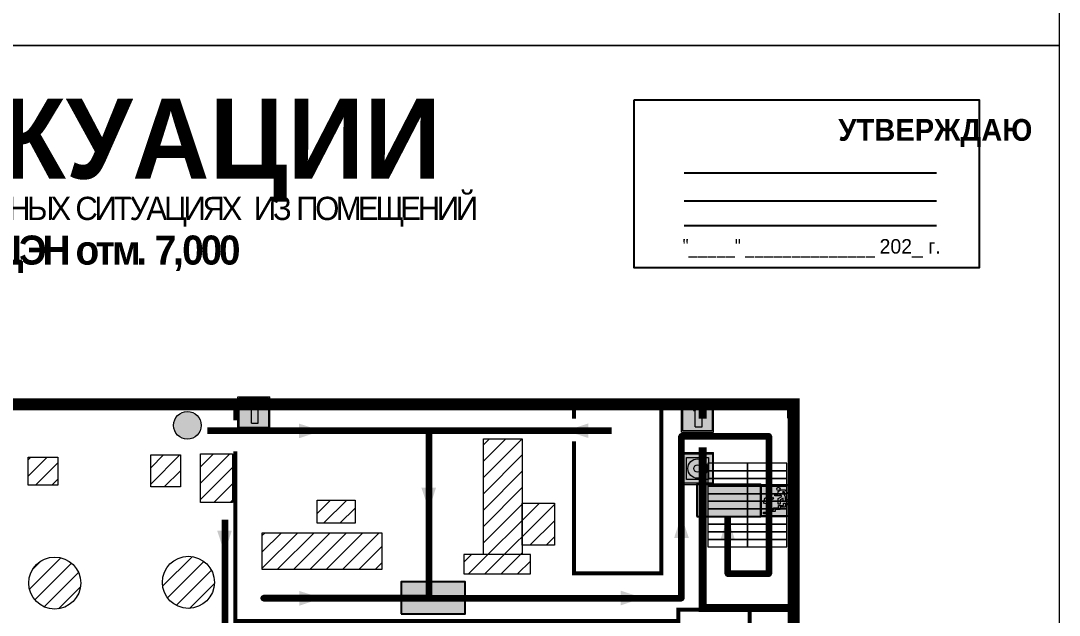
# Model space of a CAD drawing. Header units: millimetres. Extents: x 13810 to 67229, y 12374 to 21950.
# Drawn here: x 22035.2 to 22321.1, y 14390.6 to 14554.2 of the extents above; entities that cross this region are included whole.
import ezdxf

# ---------------------------------------------------------------- set-up
doc = ezdxf.new("R2010")
doc.units = ezdxf.units.MM
doc.layers.add('План_Штампы', color=7, linetype='Continuous')
doc.styles.add('обычный', font='arial.ttf')
pattern_1 = [(45, (1005.5524, 11950.405), (-2.24506403, 2.24506403), [])]

# ---------------------------------------------------------------- blocks, each defined once
blk = doc.blocks.new('A$C7B4425F7')
at = {"true_color": 0xffffff}
blk.add_hatch(color=7, dxfattribs=at).paths.add_polyline_path([(0, 0), (-16, 0), (-16, -8), (0, -8)])
h = blk.add_hatch(color=126)
h.paths.add_polyline_path([(-0.2, -0.2), (-15.8, -0.2), (-15.8, -7.8), (-0.2, -7.8)])
h.paths.add_polyline_path([(-11.76, -2.03), (-11.76, -3.66), (-11.17, -3.66, -0.568275), (-11.17, -6.18), (-12.58, -6.18), (-12.58, -2.03)], flags=16)
h.paths.add_polyline_path([(-13.33, -4.12, -0.495768), (-13.59, -6.18), (-15.03, -6.18), (-15.03, -2.03), (-13.59, -2.03, -0.487973)], flags=16)
h.paths.add_polyline_path([(-10.25, -2.03), (-9.48, -2.03), (-9.48, -6.18), (-10.25, -6.18)], flags=16)
h.paths.add_polyline_path([(-13.84, -3.69), (-14.24, -3.69), (-14.24, -3.03), (-13.9, -3.03, -0.692621)], flags=0)
h.paths.add_polyline_path([(-9.15, -2.03), (-8.4, -2.03), (-8.04, -3.07), (-7.68, -2.03), (-6.93, -2.03), (-7.64, -4.1), (-6.93, -6.18), (-7.68, -6.18), (-8.04, -5.14), (-8.4, -6.18), (-9.15, -6.18), (-8.44, -4.1)], flags=16)
h.paths.add_polyline_path([(-11.76, -4.46), (-11.42, -4.46, -0.692621), (-11.36, -5.12), (-11.76, -5.12)], flags=0)
h.paths.add_polyline_path([(-13.9, -5.2), (-14.24, -5.2), (-14.24, -4.55), (-13.84, -4.55, -0.708038)], flags=0)
edge = h.paths.add_edge_path(flags=16)
edge.add_ellipse((-5.51, -4.08), major_axis=(0, 2.05), ratio=0.586184, start_angle=0, end_angle=360)
edge = h.paths.add_edge_path(flags=0)
edge.add_ellipse((-5.51, -4.08), major_axis=(0, 1.14), ratio=0.454828, start_angle=0, end_angle=360)
h.paths.add_polyline_path([(-4.13, -4.96, 0.377264), (-3.48, -4.52, 0.0555), (-3.16, -2.03), (-1.66, -2.03), (-1.66, -4.96), (-0.96, -4.96), (-0.96, -7.01), (-1.75, -7.01), (-1.75, -6.18), (-3.3, -6.18), (-3.3, -7.02), (-4.13, -7.02)], flags=16)
h.paths.add_polyline_path([(-2.73, -2.91), (-2.28, -2.91), (-2.28, -4.96), (-3.05, -4.96, 0.079136)], flags=0)
at = {"color": 126}
blk.add_lwpolyline([(-16, -8), (0, -8), (0, 0), (-16, 0)], close=True, dxfattribs=at)
blk = doc.blocks.new('вниз 3')
at = {"lineweight": 0, "true_color": 0xffffff}
h = blk.add_hatch(color=7, dxfattribs=at)
h.dxf.hatch_style = 1
h.paths.add_polyline_path([(40997.5, -4475.69), (40997.25, -4475.28), (40995.76, -4476.15), (40995.97, -4475.23), (40995.39, -4475.56), (40995.05, -4476.83), (40996.33, -4477.17), (40996.91, -4476.83), (40996, -4476.55)], flags=0)
h.paths.add_polyline_path([(40999.81, -4473.95), (41000.22, -4473.95), (41000.64, -4474.67), (41001.03, -4474.43), (41000.46, -4473.49), (41000.42, -4473.49), (40999.43, -4473.49), (40998.68, -4473.92), (40998.68, -4474.57), (40997.88, -4474.57), (40997.88, -4475), (40999.14, -4475), (40999.14, -4474.43), (40999.14, -4474.38), (40999.59, -4475.15), (40998.72, -4475.67), (40998.72, -4477.06), (40999.24, -4477.06), (40999.24, -4475.96), (40999.95, -4475.56), (40999.95, -4476.43), (41001.61, -4476.43), (41001.61, -4475.88), (41000.47, -4475.88), (41000.47, -4475.12)], flags=0)
h.paths.add_polyline_path([(40999.2, -4473.24, 1), (40998.35, -4473.24, 1)], flags=0)
h.paths.add_polyline_path([(41000.46, -4477.26), (41001.69, -4477.26), (41001.69, -4476.84), (41000.03, -4476.84), (41000.03, -4477.39), (40998.78, -4477.39), (40998.78, -4477.95), (40997.53, -4477.95), (40997.53, -4478.5), (40996.29, -4478.5), (40996.29, -4479.06), (40995.05, -4479.06), (40995.05, -4479.48), (40995.29, -4479.48), (40996.72, -4479.48), (40996.72, -4478.92), (40997.97, -4478.92), (40997.97, -4478.36), (40999.2, -4478.36), (40999.2, -4477.81), (41000.46, -4477.81)], flags=0)
h.paths.add_polyline_path([(41002.37, -4472.17), (40994.37, -4472.17), (40994.37, -4480.17), (41002.37, -4480.17)])
h.paths.add_polyline_path([(41002.16, -4479.96), (40994.57, -4479.96), (40994.57, -4472.37), (41002.16, -4472.37)], flags=16)
h.paths.add_polyline_path([(41001.61, -4475.88), (41001.61, -4476.43), (40999.95, -4476.43), (40999.95, -4475.56), (40999.24, -4475.96), (40999.24, -4477.06), (40998.72, -4477.06), (40998.72, -4475.67), (40999.59, -4475.15), (40999.14, -4474.38), (40999.14, -4474.43), (40999.14, -4475), (40997.88, -4475), (40997.88, -4474.57), (40998.68, -4474.57), (40998.68, -4473.92), (40999.43, -4473.49), (41000.42, -4473.49), (41000.46, -4473.49), (41001.03, -4474.43), (41000.64, -4474.67), (41000.22, -4473.95), (40999.81, -4473.95), (41000.47, -4475.12), (41000.47, -4475.88)], flags=0)
h.paths.add_polyline_path([(41001.69, -4476.84), (41001.69, -4477.26), (41000.46, -4477.26), (41000.46, -4477.81), (40999.2, -4477.81), (40999.2, -4478.36), (40997.97, -4478.36), (40997.97, -4478.92), (40996.72, -4478.92), (40996.72, -4479.48), (40995.05, -4479.48), (40995.05, -4479.06), (40996.29, -4479.06), (40996.29, -4478.5), (40997.53, -4478.5), (40997.53, -4477.95), (40998.78, -4477.95), (40998.78, -4477.39), (41000.03, -4477.39), (41000.03, -4476.84)], flags=0)
h.paths.add_polyline_path([(40998.35, -4473.24, -1), (40999.2, -4473.24, -1)], flags=0)
h.paths.add_polyline_path([(40997.5, -4475.69), (40996, -4476.55), (40996.91, -4476.83), (40996.33, -4477.17), (40995.05, -4476.83), (40995.39, -4475.56), (40995.97, -4475.23), (40995.76, -4476.15), (40997.25, -4475.28)], flags=0)
at = {"lineweight": 0}
h = blk.add_hatch(color=126, dxfattribs=at)
h.dxf.hatch_style = 1
h.paths.add_polyline_path([(41002.16, -4472.37), (40994.57, -4472.37), (40994.57, -4479.96), (41002.16, -4479.96)])
h.paths.add_polyline_path([(40995.97, -4475.23), (40995.76, -4476.15), (40997.25, -4475.28), (40997.5, -4475.69), (40996, -4476.55), (40996.91, -4476.83), (40996.33, -4477.17), (40995.05, -4476.83), (40995.39, -4475.56)], flags=16)
h.paths.add_polyline_path([(40997.88, -4474.57), (40998.68, -4474.57), (40998.68, -4473.92), (40999.43, -4473.49), (41000.42, -4473.49), (41000.46, -4473.49), (41001.03, -4474.43), (41000.64, -4474.67), (41000.22, -4473.95), (40999.81, -4473.95), (41000.47, -4475.12), (41000.47, -4475.88), (41001.61, -4475.88), (41001.61, -4476.43), (40999.95, -4476.43), (40999.95, -4475.56), (40999.24, -4475.96), (40999.24, -4477.06), (40998.72, -4477.06), (40998.72, -4475.67), (40999.59, -4475.15), (40999.14, -4474.38), (40999.14, -4474.43), (40999.14, -4475), (40997.88, -4475)], flags=16)
h.paths.add_polyline_path([(40998.35, -4473.24, -1), (40999.2, -4473.24, -1)], flags=16)
h.paths.add_polyline_path([(40997.53, -4477.95), (40998.78, -4477.95), (40998.78, -4477.39), (41000.03, -4477.39), (41000.03, -4476.84), (41001.69, -4476.84), (41001.69, -4477.26), (41000.46, -4477.26), (41000.46, -4477.81), (40999.2, -4477.81), (40999.2, -4478.36), (40997.97, -4478.36), (40997.97, -4478.92), (40996.72, -4478.92), (40996.72, -4479.48), (40995.05, -4479.48), (40995.05, -4479.06), (40996.29, -4479.06), (40996.29, -4478.5), (40997.53, -4478.5)], flags=16)
at = {"lineweight": 0, "true_color": 0xffffff}
h = blk.add_hatch(color=7, dxfattribs=at)
h.dxf.hatch_style = 1
h.paths.add_polyline_path([(40999.2, -4473.24, 1), (40998.35, -4473.24, 1)])
h.paths.add_polyline_path([(40999.81, -4473.95), (41000.22, -4473.95), (41000.64, -4474.67), (41001.03, -4474.43), (41000.46, -4473.49), (41000.42, -4473.49), (40999.43, -4473.49), (40998.68, -4473.92), (40998.68, -4474.57), (40997.88, -4474.57), (40997.88, -4475), (40999.14, -4475), (40999.14, -4474.43), (40999.14, -4474.38), (40999.59, -4475.15), (40998.72, -4475.67), (40998.72, -4477.06), (40999.24, -4477.06), (40999.24, -4475.96), (40999.95, -4475.56), (40999.95, -4476.43), (41001.61, -4476.43), (41001.61, -4475.88), (41000.47, -4475.88), (41000.47, -4475.12)])
h.paths.add_polyline_path([(40999.2, -4477.81), (41000.46, -4477.81), (41000.46, -4477.26), (41001.69, -4477.26), (41001.69, -4476.84), (41000.03, -4476.84), (41000.03, -4477.39), (40998.78, -4477.39), (40998.78, -4477.95), (40997.53, -4477.95), (40997.53, -4478.5), (40996.29, -4478.5), (40996.29, -4479.06), (40995.05, -4479.06), (40995.05, -4479.48), (40995.29, -4479.48), (40996.72, -4479.48), (40996.72, -4478.92), (40997.97, -4478.92), (40997.97, -4478.36), (40999.2, -4478.36)])
h.paths.add_polyline_path([(40997.5, -4475.69), (40997.25, -4475.28), (40995.76, -4476.15), (40995.97, -4475.23), (40995.39, -4475.56), (40995.05, -4476.83), (40996.33, -4477.17), (40996.91, -4476.83), (40996, -4476.55)])
at = {"color": 126, "lineweight": 0}
for points in [[(40994.37, -4472.17), (41002.37, -4472.17), (41002.37, -4480.17), (40994.37, -4480.17)], [(40994.57, -4472.37), (41002.16, -4472.37), (41002.16, -4479.96), (40994.57, -4479.96)]]:
    blk.add_lwpolyline(points, close=True, dxfattribs=at)
for points in [[(40995.05, -4476.83), (40995.39, -4475.56), (40995.97, -4475.23), (40995.76, -4476.15), (40997.25, -4475.28), (40997.5, -4475.69), (40996, -4476.55), (40996.91, -4476.83), (40996.33, -4477.17), (40995.05, -4476.83)], [(40999.14, -4474.43), (40999.14, -4475), (40997.88, -4475), (40997.88, -4474.57), (40998.68, -4474.57), (40998.68, -4473.92), (40999.43, -4473.49), (41000.42, -4473.49), (41000.46, -4473.49), (41001.03, -4474.43), (41000.64, -4474.67), (41000.22, -4473.95), (40999.81, -4473.95), (41000.47, -4475.12), (41000.47, -4475.88), (41001.61, -4475.88), (41001.61, -4476.43), (40999.95, -4476.43), (40999.95, -4475.56), (40999.24, -4475.96), (40999.24, -4477.06), (40998.72, -4477.06), (40998.72, -4475.67), (40999.59, -4475.15), (40999.14, -4474.38), (40999.14, -4474.43)], [(40995.29, -4479.48), (40995.05, -4479.48), (40995.05, -4479.06), (40996.29, -4479.06), (40996.29, -4478.5), (40997.53, -4478.5), (40997.53, -4477.95), (40998.78, -4477.95), (40998.78, -4477.39), (41000.03, -4477.39), (41000.03, -4476.84), (41001.69, -4476.84), (41001.69, -4477.26), (41000.46, -4477.26), (41000.46, -4477.81), (40999.2, -4477.81), (40999.2, -4478.36), (40997.97, -4478.36), (40997.97, -4478.92), (40996.72, -4478.92), (40996.72, -4479.48), (40995.05, -4479.48)]]:
    blk.add_lwpolyline(points, dxfattribs=at)
blk.add_circle((40998.77, -4473.24), 0.426, dxfattribs=at)
blk = doc.blocks.new('A$C54414219')
at = {"true_color": 0xffffff}
h = blk.add_hatch(color=7, dxfattribs=at)
h.paths.add_polyline_path([(2.39, -9.45), (2.39, -18.3), (11.23, -18.3), (11.23, -9.45)], flags=0)
h.paths.add_polyline_path([(10.71, -13.87, -1), (2.92, -13.87, -1)], flags=0)
h.paths.add_polyline_path([(8.3, -13.87, -1), (5.33, -13.87, -1)], flags=0)
h.paths.add_polyline_path([(0.41, -7.47), (0.41, -20.27), (13.21, -20.27), (13.21, -7.47)])
h.paths.add_polyline_path([(0.92, -19.77), (12.71, -19.77), (12.71, -7.98), (0.92, -7.98)], flags=16)
h.paths.add_polyline_path([(11.23, -9.45), (11.23, -18.3), (2.39, -18.3), (2.39, -9.45)], flags=0)
at = {"lineweight": 5}
h = blk.add_hatch(color=242, dxfattribs=at)
h.paths.add_polyline_path([(12.71, -7.98), (0.92, -7.98), (0.92, -19.77), (12.71, -19.77)])
h.paths.add_polyline_path([(11.23, -18.3), (2.39, -18.3), (2.39, -9.45), (11.23, -9.45)], flags=16)
h.paths.add_polyline_path([(10.71, -13.87, -1), (2.92, -13.87, -1)], flags=0)
h.paths.add_polyline_path([(8.3, -13.87, -1), (5.33, -13.87, -1)], flags=0)
at = {"true_color": 0xffffff}
h = blk.add_hatch(color=7, dxfattribs=at)
h.paths.add_polyline_path([(2.39, -9.45), (2.39, -18.3), (11.23, -18.3), (11.23, -9.45)])
h.paths.add_polyline_path([(10.71, -13.87, -1), (2.92, -13.87, -1)], flags=16)
h.paths.add_polyline_path([(8.3, -13.87, -1), (5.33, -13.87, -1)], flags=0)
at = {"lineweight": 5}
h = blk.add_hatch(color=242, dxfattribs=at)
h.paths.add_polyline_path([(2.92, -13.87, 1), (10.71, -13.87, 1)])
h.paths.add_polyline_path([(8.3, -13.87, -1), (5.33, -13.87, -1)], flags=16)
at = {"color": 242, "lineweight": 5}
for p, q in [((0.41, -20.27), (0.41, -7.47)), ((0.41, -7.47), (13.21, -7.47)), ((0.41, -7.47), (13.21, -7.47)), ((13.21, -20.27), (13.21, -7.47)), ((0.41, -20.27), (13.21, -20.27))]:
    blk.add_line(p, q, dxfattribs=at)
for points in [[(0.92, -7.98), (12.71, -7.98), (12.71, -19.77), (0.92, -19.77)], [(2.39, -9.45), (11.23, -9.45), (11.23, -18.3), (2.39, -18.3)]]:
    blk.add_lwpolyline(points, close=True, dxfattribs=at)
for radius in [3.89, 1.49]:
    blk.add_circle((6.81, -13.87), radius, dxfattribs=at)
blk = doc.blocks.new('A$C3AD82952')
at = {"true_color": 0xf5f5ff}
h = blk.add_hatch(color=7, dxfattribs=at)
h.dxf.hatch_style = 1
h.paths.add_polyline_path([(8.21, 8.73, 0.414214), (7.89, 9.05), (7.22, 9.05), (7.22, 9.92), (7.59, 9.92, 1), (7.57, 10.36), (7.22, 10.36), (7.22, 10.6), (6.43, 10.6), (6.43, 10.36), (6.01, 10.36), (4.74, 9.59), (4.74, 8.69), (4.98, 8.73), (4.98, 9.26), (6.12, 9.91), (6.43, 9.91), (6.43, 9.05), (5.76, 9.05, 0.414214), (5.44, 8.73), (5.44, 2.2), (8.21, 2.2)], flags=0)
h.paths.add_polyline_path([(12.8, 12.8), (0, 12.8), (0, 0), (12.8, 0)])
h.paths.add_polyline_path([(0.51, 12.29), (12.29, 12.29), (12.29, 0.51), (0.51, 0.51)], flags=16)
h.paths.add_polyline_path([(4.74, 9.59), (6.01, 10.36), (6.43, 10.36), (6.43, 10.6), (7.22, 10.6), (7.22, 10.36), (7.59, 10.36, -0.94586), (7.59, 9.92), (7.22, 9.92), (7.22, 9.05), (7.89, 9.05, -0.414214), (8.21, 8.73), (8.21, 2.2), (5.44, 2.2), (5.44, 8.73, -0.414214), (5.76, 9.05), (6.43, 9.05), (6.43, 9.91), (6.12, 9.91), (4.98, 9.26), (4.98, 8.73), (4.74, 8.69)], flags=0)
h = blk.add_hatch(color=242)
h.dxf.hatch_style = 1
h.paths.add_polyline_path([(12.29, 12.29), (0.51, 12.29), (0.51, 0.51), (12.29, 0.51)])
h.paths.add_polyline_path([(4.74, 8.69), (4.74, 9.59), (6.01, 10.36), (6.43, 10.36), (6.43, 10.6), (7.22, 10.6), (7.22, 10.36), (7.59, 10.36, -0.94586), (7.59, 9.92), (7.22, 9.92), (7.22, 9.05), (7.89, 9.05, -0.414214), (8.21, 8.73), (8.21, 2.2), (5.44, 2.2), (5.44, 8.73, -0.414214), (5.76, 9.05), (6.43, 9.05), (6.43, 9.91), (6.12, 9.91), (4.98, 9.26), (4.98, 8.73)], flags=16)
h = blk.add_hatch(color=7, dxfattribs=at)
h.dxf.hatch_style = 1
h.paths.add_polyline_path([(8.21, 8.73, 0.414214), (7.89, 9.05), (7.22, 9.05), (7.22, 9.92), (7.59, 9.92, 1), (7.57, 10.36), (7.22, 10.36), (7.22, 10.6), (6.43, 10.6), (6.43, 10.36), (6.01, 10.36), (4.74, 9.59), (4.74, 8.69), (4.98, 8.73), (4.98, 9.26), (6.12, 9.91), (6.43, 9.91), (6.43, 9.05), (5.76, 9.05, 0.414214), (5.44, 8.73), (5.44, 2.2), (8.21, 2.2)])
at = {"color": 242, "lineweight": 5}
for p, q in [((0, 0), (0, 12.8)), ((0, 12.8), (12.8, 12.8)), ((12.8, 0), (12.8, 12.8)), ((6.01, 10.36), (4.74, 9.59)), ((4.74, 9.59), (4.74, 8.69)), ((4.74, 8.69), (4.98, 8.73)), ((4.98, 9.26), (6.12, 9.91)), ((4.98, 8.73), (4.98, 9.26)), ((5.44, 2.2), (5.44, 8.73)), ((5.76, 9.05), (6.43, 9.05)), ((6.01, 10.36), (6.43, 10.36)), ((6.12, 9.91), (6.43, 9.91)), ((7.22, 10.6), (6.43, 10.6)), ((6.43, 10.6), (6.43, 10.36)), ((6.43, 9.91), (6.43, 9.05)), ((7.22, 10.36), (7.22, 10.6)), ((7.59, 10.36), (7.22, 10.36)), ((7.22, 9.05), (7.22, 9.92)), ((7.59, 9.92), (7.22, 9.92)), ((7.89, 9.05), (7.22, 9.05)), ((8.21, 2.2), (8.21, 8.73)), ((0, 0), (12.8, 0)), ((5.44, 2.2), (8.21, 2.2))]:
    blk.add_line(p, q, dxfattribs=at)
blk.add_lwpolyline([(0.51, 12.29), (12.29, 12.29), (12.29, 0.51), (0.51, 0.51)], close=True, dxfattribs=at)
for centre, radius, start, end in [((5.76, 8.73), 0.32, 90, 180), ((7.58, 10.14), 0.223, 273.1875, 86.8125), ((7.89, 8.73), 0.32, 0, 90)]:
    blk.add_arc(centre, radius, start, end, dxfattribs=at)
blk = doc.blocks.new('A$C32E8229D')
at = {"true_color": 0xffffff}
blk.add_hatch(color=7, dxfattribs=at).paths.add_polyline_path([(0, 0), (0, -8), (16, -8), (16, 0)])
h = blk.add_hatch(color=126)
h.paths.add_polyline_path([(0.2, -0.2), (15.8, -0.2), (15.8, -7.8), (0.2, -7.8)])
h.paths.add_polyline_path([(13.49, -2.05), (12.08, -2.05), (11.37, -2.63, 0.162397), (11.29, -2.84), (11.29, -3.63), (10.35, -3.63), (10.35, -4.05), (11.68, -4.05), (11.68, -3.48), (12.26, -4.28), (11.29, -5.1), (11.29, -6.78), (11.85, -6.78), (11.85, -5.44), (12.8, -4.64), (12.8, -5.94), (14.46, -5.94), (14.46, -5.39), (13.45, -5.39), (13.45, -3.97), (12.46, -2.59), (13.15, -2.59), (13.69, -3.34), (14.18, -3)], flags=16)
h.paths.add_polyline_path([(10.74, -1.82, 1), (11.8, -1.82, 1)], flags=16)
h.paths.add_polyline_path([(9.39, -3.59), (5.99, -3.59), (6.56, -3.03), (5.91, -3.03), (5.1, -3.83), (5.91, -4.64), (6.56, -4.64), (5.99, -4.09), (9.39, -4.09)], flags=16)
h.paths.add_polyline_path([(4.29, -1.08), (1.72, -1.08), (1.72, -6.6), (4.29, -6.6)], flags=16)
at = {"color": 126}
blk.add_lwpolyline([(16, -8), (0, -8), (0, 0), (16, 0)], close=True, dxfattribs=at)
blk = doc.blocks.new('A$C7B8C2D5B')
at = {"lineweight": 0}
h = blk.add_hatch(color=5, dxfattribs=at)
h.dxf.hatch_style = 1
h.paths.add_polyline_path([(1.4, -3.02, 1), (-2.11, -3.02, 1)])
at = {"color": 5, "lineweight": 0}
blk.add_circle((-0.36, -3.02), 1.75, dxfattribs=at)

msp = doc.modelspace()

# ---------------------------------------------------------------- hatches: boundary and pattern name
at = {"lineweight": 0}
h = msp.add_hatch(dxfattribs=at)
h.set_pattern_fill('ANSI31', color=256)
h.set_pattern_definition(pattern_1)
h.paths.add_polyline_path([(22093.44, 14435), (22084.68, 14435), (22084.68, 14421.58), (22093.44, 14421.58)])
h.paths.add_polyline_path([(22074.17, 14399.64, 1), (22088.5, 14399.64, 1)])
h.paths.add_polyline_path([(22079.14, 14434.71), (22070.96, 14434.71), (22070.96, 14425.95), (22079.14, 14425.95)])
h.paths.add_polyline_path([(22045.41, 14434.12), (22037.23, 14434.12), (22037.23, 14426.39), (22045.41, 14426.39)])
h.paths.add_polyline_path([(22037.38, 14399.45, 1), (22051.71, 14399.45, 1)])
h.paths.add_polyline_path([(22014.65, 14399.45, 1), (22000.32, 14399.45, 1)])
h.paths.add_polyline_path([(22001.27, 14422.57), (21990.3, 14422.57), (21990.3, 14405.34), (22001.27, 14405.34)])
h.paths.add_polyline_path([(22001.15, 14435.24, 1), (21986.82, 14435.24, 1)])
h = msp.add_hatch(dxfattribs=at)
h.set_pattern_fill('ANSI31', color=256)
h.set_pattern_definition(pattern_1)
h.paths.add_polyline_path([(22127.22, 14422.28), (22116.77, 14422.28), (22116.77, 14415.89), (22127.22, 14415.89)])
h.paths.add_polyline_path([(22134.62, 14413.28), (22101.67, 14413.28), (22101.67, 14403.13), (22134.62, 14403.13)])
h.paths.add_polyline_path([(22173.28, 14439.12), (22162.59, 14439.12), (22162.59, 14407.29), (22173.28, 14407.29)])
h.paths.add_polyline_path([(22182.12, 14421.46), (22173.28, 14421.46), (22173.28, 14409.84), (22182.12, 14409.84)])
h.paths.add_polyline_path([(22175.51, 14407.29), (22157.2, 14407.29), (22157.2, 14401.96), (22175.51, 14401.96)])

# ---------------------------------------------------------------- linework, layer by layer
at = {"color": 126, "lineweight": 0, "true_color": 0x008754}
for points in [[(21721.1, 14942.36), (22321.1, 14942.36), (22321.1, 14547.36), (21721.1, 14547.36)], [(21721.1, 14547.36), (22321.1, 14547.36), (22321.1, 14152.36), (21721.1, 14152.36)]]:
    msp.add_lwpolyline(points, close=True, dxfattribs=at)
msp.add_lwpolyline([(22204.05, 14532.41), (22299.05, 14532.41), (22299.05, 14486.2), (22204.05, 14486.2)], close=True)
for points in [[(22217.8, 14512.36), (22287.32, 14512.36)], [(22217.8, 14504.6), (22287.32, 14504.6)], [(22217.8, 14497.81), (22287.32, 14497.81)]]:
    msp.add_lwpolyline(points)
at = {"lineweight": 0}
for points, const_width in [([(21919.18, 14448.62), (21814.82, 14448.62), (21814.82, 14278.09), (22247.96, 14278.09), (22247.96, 14448.62), (21919.18, 14448.62)], 3.3), ([(22247.8, 14448.62), (22247.8, 14444.78)], 3.3), ([(22094.23, 14448.62), (22094.23, 14444.19)], 1.1), ([(22187.5, 14448.62), (22187.5, 14444.7)], 1.1), ([(22187.5, 14438.45), (22187.5, 14402.12), (22211.58, 14402.12), (22211.58, 14448.62)], 1.1), ([(22222.89, 14448.62), (22222.89, 14444.65)], 2.2), ([(22222.89, 14392.1), (22216.25, 14392.1), (22216.25, 14389), (22094.23, 14389), (22094.23, 14435.73)], 1.1), ([(22222.89, 14436.77), (22222.89, 14392.62), (22247.8, 14392.62), (22247.8, 14436.77)], 2.2), ([(22189.67, 14389), (22189.67, 14368.25), (22235.89, 14368.25), (22235.89, 14392.1)], 1.1)]:
    msp.add_lwpolyline(points, dxfattribs=dict(at, const_width=const_width))
at = {"color": 126, "lineweight": 100, "true_color": 0x008754}
for points in [[(22197.87, 14441.34), (22086.64, 14441.34)], [(22147.55, 14441.34), (22147.55, 14441.34), (22147.55, 14395.24), (22102.04, 14395.24), (22217.07, 14395.24), (22217.07, 14439.88), (22241.12, 14439.88), (22241.12, 14401.95), (22229.86, 14401.95), (22229.86, 14417.77)], [(22091.34, 14416.88), (22091.34, 14341.23)]]:
    msp.add_lwpolyline(points, dxfattribs=at)
at = {"lineweight": 0}
for points in [[(22162.59, 14439.12), (22173.28, 14439.12), (22173.28, 14407.29), (22162.59, 14407.29)], [(22037.23, 14434.12), (22045.41, 14434.12), (22045.41, 14426.39), (22037.23, 14426.39)], [(22070.96, 14434.71), (22079.14, 14434.71), (22079.14, 14425.95), (22070.96, 14425.95)], [(22084.68, 14435), (22093.44, 14435), (22093.44, 14421.58), (22084.68, 14421.58)], [(22224.4, 14430.32), (22235.25, 14430.32), (22235.25, 14432.41), (22224.4, 14432.41)], [(22224.4, 14428.22), (22235.25, 14428.22), (22235.25, 14430.32), (22224.4, 14430.32)], [(22235.25, 14430.32), (22246.09, 14430.32), (22246.09, 14432.41), (22235.25, 14432.41)], [(22235.25, 14428.22), (22246.09, 14428.22), (22246.09, 14430.32), (22235.25, 14430.32)], [(22224.4, 14426.13), (22235.25, 14426.13), (22235.25, 14428.22), (22224.4, 14428.22)], [(22235.25, 14426.13), (22246.09, 14426.13), (22246.09, 14428.22), (22235.25, 14428.22)], [(22224.4, 14424.03), (22235.25, 14424.03), (22235.25, 14426.13), (22224.4, 14426.13)], [(22235.25, 14424.03), (22246.09, 14424.03), (22246.09, 14426.13), (22235.25, 14426.13)], [(22116.77, 14422.28), (22127.22, 14422.28), (22127.22, 14415.89), (22116.77, 14415.89)], [(22173.28, 14421.46), (22182.12, 14421.46), (22182.12, 14409.84), (22173.28, 14409.84)], [(22224.4, 14421.94), (22235.25, 14421.94), (22235.25, 14424.03), (22224.4, 14424.03)], [(22224.4, 14419.84), (22235.25, 14419.84), (22235.25, 14421.94), (22224.4, 14421.94)], [(22235.25, 14421.94), (22246.09, 14421.94), (22246.09, 14424.03), (22235.25, 14424.03)], [(22235.25, 14419.84), (22246.09, 14419.84), (22246.09, 14421.94), (22235.25, 14421.94)], [(22224.4, 14417.75), (22235.25, 14417.75), (22235.25, 14419.84), (22224.4, 14419.84)], [(22235.25, 14417.75), (22246.09, 14417.75), (22246.09, 14419.84), (22235.25, 14419.84)], [(22224.4, 14415.65), (22235.25, 14415.65), (22235.25, 14417.75), (22224.4, 14417.75)], [(22235.25, 14415.65), (22246.09, 14415.65), (22246.09, 14417.75), (22235.25, 14417.75)], [(22101.67, 14413.28), (22134.62, 14413.28), (22134.62, 14403.13), (22101.67, 14403.13)], [(22224.4, 14413.56), (22235.25, 14413.56), (22235.25, 14415.65), (22224.4, 14415.65)], [(22224.4, 14411.46), (22235.25, 14411.46), (22235.25, 14413.56), (22224.4, 14413.56)], [(22235.25, 14413.56), (22246.09, 14413.56), (22246.09, 14415.65), (22235.25, 14415.65)], [(22235.25, 14411.46), (22246.09, 14411.46), (22246.09, 14413.56), (22235.25, 14413.56)], [(22224.4, 14409.37), (22235.25, 14409.37), (22235.25, 14411.46), (22224.4, 14411.46)], [(22235.25, 14409.37), (22246.09, 14409.37), (22246.09, 14411.46), (22235.25, 14411.46)], [(22175.51, 14407.29), (22157.2, 14407.29), (22157.2, 14401.96), (22175.51, 14401.96)]]:
    msp.add_lwpolyline(points, close=True, dxfattribs=at)
for centre in [(22044.54, 14399.45), (22081.34, 14399.64)]:
    msp.add_circle(centre, 7.16, dxfattribs=at)
at = {"layer": 'План_Штампы', "color": 126, "true_color": 0x008754}
for points in [[(22111.78, 14439.3), (22111.79, 14443.33), (22117.97, 14441.34)], [(22191.49, 14443.39), (22191.48, 14439.36), (22185.3, 14441.35)], [(22145.5, 14425.7), (22149.53, 14425.7), (22147.54, 14419.52)], [(22219.11, 14411.84), (22215.08, 14411.85), (22217.07, 14418.03)], [(22231.84, 14411.34), (22227.81, 14411.35), (22229.8, 14417.53)], [(22089.26, 14413.86), (22093.29, 14413.85), (22091.3, 14407.67)], [(22111.92, 14393.23), (22111.93, 14397.26), (22118.11, 14395.27)], [(22200.37, 14393.31), (22200.38, 14397.34), (22206.56, 14395.35)]]:
    msp.add_solid(points, dxfattribs=at)

# ---------------------------------------------------------------- block references
for name, p, xscale, yscale, zscale in [('A$C3AD82952', (22094.94, 14441.89), 0.6875, 0.6875, 0.6875), ('A$C3AD82952', (22217.14, 14440.97), 0.6875, 0.6875, 0.6875), ('A$C7B8C2D5B', (22081.86, 14449.42), 2.177419353276491, 2.177419353276491, 2.177419353276491), ('A$C54414219', (22216.86, 14440.5), 0.6875, 0.6875, 0.6875)]:
    msp.add_blockref(name, p, dxfattribs=dict(xscale=xscale, yscale=yscale, zscale=zscale))
at = {"color": 126, "true_color": 0x008754, "xscale": 1.1, "yscale": 1.1, "zscale": 1.1}
msp.add_blockref('вниз 3', (-22854.86, 19345.92), dxfattribs=at)
at = {"layer": 'План_Штампы', "xscale": 1.1, "yscale": 1.1, "zscale": 1.1}
msp.add_blockref('A$C7B4425F7', (22238.95, 14426.53), dxfattribs=at)
at = {"layer": 'План_Штампы', "color": 126, "true_color": 0x008754, "xscale": -1.1, "yscale": 1.1, "zscale": 1.1}
msp.add_blockref('A$C32E8229D', (22157.53, 14399.81), dxfattribs=at)

# ---------------------------------------------------------------- texts
at = {"lineweight": 0, "style": 'обычный'}
for s, insert, char_height, width, attachment_point in [('{\\fProxima Nova Rg|b1|i0|c204|p2;ПЛАН ЭВАКУАЦИИ}', (21873.75, 14532.76), 22, 493.8901, 1), ('\\pi-18,l18,t18;{\\fProxima Nova Rg|b1|i0|c204|p2;УТВЕРЖДАЮ\\H1.1997x; }', (22286.99, 14523.29), 6, 126.6484, 5), ('{\\fArial Narrow|b0|i0|c204|p34;"_____" ______________ \\fProxima Nova Rg|b0|i0|c204|p2;202_ г. }', (22252.95, 14491.53), 4, 78.6503, 5)]:
    msp.add_mtext(s, dxfattribs=dict(at, insert=insert, char_height=char_height, width=width, attachment_point=attachment_point))
at = {"color": 0, "lineweight": 0, "insert": (22022.74, 14505.93), "char_height": 8, "width": 449.2158, "attachment_point": 5, "style": 'обычный'}
msp.add_mtext('{\\fArial Black|b1|i0|c204|p34;\\H2x;\\T0.85;  \\fArial Narrow|b0|i0|c204|p34;\\H0.8x;\\W0.9;\\P\\fProxima Nova Rg|b0|i0|c204|p2;\\H0.5x;\\W1;\\C256;ПРИ ПОЖАРЕ  ИЛИ ДРУГИХ ЧРЕЗВЫЧАЙНЫХ СИТУАЦИЯХ  ИЗ ПОМЕЩЕНИЙ \\fProxima Nova Rg|b1|i0|c204|p2;\\H1.25x;\\PЗДАНИЯ  УССНР ЦЭН отм. 7,000}', dxfattribs=at)

doc.saveas('drawing.dxf')
